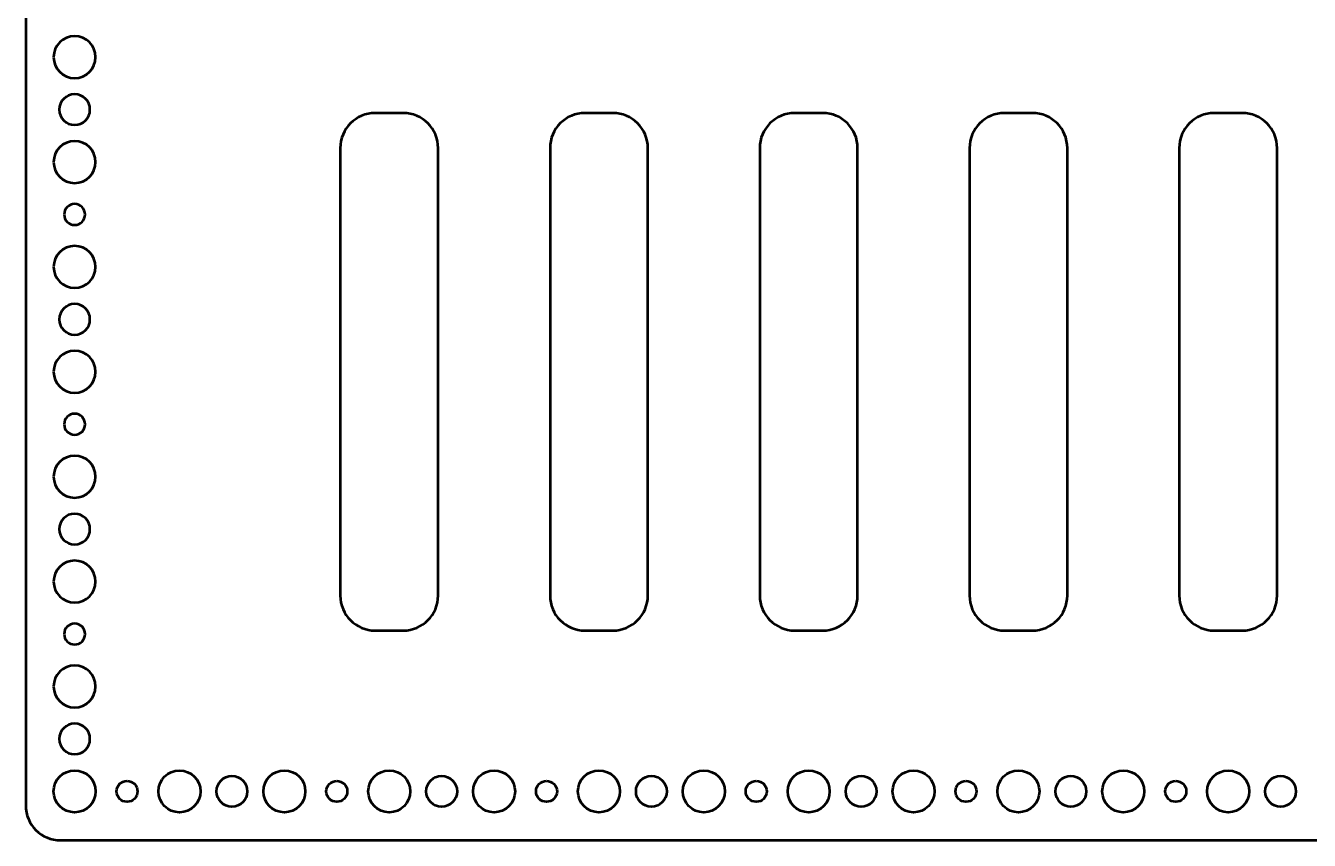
# Model space of a CAD drawing. Header units: centimetres. Extents: x -16.4 to 16.4, y -25.4 to 23.9.
# Drawn here: x -16.45 to 1.91, y 0.05 to 11.7 of the extents above; entities that cross this region are included whole.
import ezdxf

# ---------------------------------------------------------------- set-up
doc = ezdxf.new("R2010")
doc.units = ezdxf.units.CM
doc.header["$MEASUREMENT"] = 0
doc.layers.add('Layer 1', color=7, linetype='Continuous')

msp = doc.modelspace()

# ---------------------------------------------------------------- linework, layer by layer
at = {"layer": 'Layer 1', "lineweight": 53}
for centre, major_axis in [((-15.74999, 0.74999), (0, 0.30001)), ((-14.24999, 0.74999), (0, 0.30001)), ((-13.5, 0.75), (0, 0.22)), ((-12.74999, 0.74999), (0, 0.30001)), ((-11.24999, 0.74999), (0, 0.30001)), ((-10.5, 0.75), (0, 0.22)), ((-9.74999, 0.74999), (0, 0.30001)), ((-8.24999, 0.74999), (0, 0.30001)), ((-7.5, 0.75), (0, 0.22)), ((-6.74999, 0.74999), (0, 0.30001)), ((-5.24999, 0.74999), (0, 0.30001)), ((-4.5, 0.75), (0, 0.22)), ((-3.74999, 0.74999), (0, 0.30001)), ((-2.24999, 0.74999), (0, 0.30001)), ((-1.5, 0.75), (0, 0.22)), ((-0.74999, 0.74999), (0, 0.30001)), ((0.75001, 0.74999), (0, 0.30001)), ((1.5, 0.75), (0, 0.22)), ((-15, 0.75), (0, 0.15)), ((-12, 0.75), (0, 0.15)), ((-9, 0.75), (0, 0.15)), ((-6, 0.75), (0, 0.15)), ((-3, 0.75), (0, 0.15)), ((0, 0.75), (0, 0.15))]:
    msp.add_ellipse(centre, major_axis=major_axis, ratio=1, dxfattribs=at)
for points, knots in [([(-16.45, 0.55), (-16.45, 0.55), (-16.45, 12.5), (-16.45, 12.5), (-16.45, 12.5), (-16.45, 12.5), (-14.05, 12.5), (-14.05, 12.5), (-14.05, 12.5), (-13.77386, 12.5), (-13.55, 12.72386), (-13.55, 13), (-13.55, 13), (-13.55, 13), (-13.55, 18.2), (-13.55, 18.2), (-13.55, 18.2), (-13.55, 18.47614), (-13.77386, 18.7), (-14.05, 18.7), (-14.05, 18.7), (-14.05, 18.7), (-16.45, 18.7), (-16.45, 18.7), (-16.45, 18.7), (-16.45, 18.7), (-16.45, 23.45), (-16.45, 23.45), (-16.45, 23.45), (-16.45, 23.72614), (-16.22614, 23.95), (-15.95, 23.95), (-15.95, 23.95), (-15.95, 23.95), (15.95, 23.95), (15.95, 23.95), (15.95, 23.95), (16.22614, 23.95), (16.45, 23.72614), (16.45, 23.45), (16.45, 23.45), (16.45, 23.45), (16.45, 21.7), (16.45, 21.7), (16.45, 21.7), (16.45, 21.7), (14.05, 21.7), (14.05, 21.7), (14.05, 21.7), (13.77386, 21.7), (13.55, 21.47614), (13.55, 21.2), (13.55, 21.2), (13.55, 21.2), (13.55, 14.8), (13.55, 14.8), (13.55, 14.8), (13.55, 14.52386), (13.77386, 14.3), (14.05, 14.3), (14.05, 14.3), (14.05, 14.3), (16.45, 14.3), (16.45, 14.3), (16.45, 14.3), (16.45, 14.3), (16.45, 0.55), (16.45, 0.55), (16.45, 0.55), (16.45, 0.27386), (16.22614, 0.05), (15.95, 0.05), (15.95, 0.05), (15.95, 0.05), (-15.95, 0.05), (-15.95, 0.05), (-15.95, 0.05), (-16.22614, 0.05), (-16.45, 0.27386), (-16.45, 0.55)], [0, 0, 0, 0, 0.04761905, 0.04761905, 0.04761905, 0.04761905, 0.0952381, 0.0952381, 0.0952381, 0.0952381, 0.14285714, 0.14285714, 0.14285714, 0.14285714, 0.19047619, 0.19047619, 0.19047619, 0.19047619, 0.23809524, 0.23809524, 0.23809524, 0.23809524, 0.28571429, 0.28571429, 0.28571429, 0.28571429, 0.33333333, 0.33333333, 0.33333333, 0.33333333, 0.38095238, 0.38095238, 0.38095238, 0.38095238, 0.42857143, 0.42857143, 0.42857143, 0.42857143, 0.47619048, 0.47619048, 0.47619048, 0.47619048, 0.52380952, 0.52380952, 0.52380952, 0.52380952, 0.57142857, 0.57142857, 0.57142857, 0.57142857, 0.61904762, 0.61904762, 0.61904762, 0.61904762, 0.66666667, 0.66666667, 0.66666667, 0.66666667, 0.71428571, 0.71428571, 0.71428571, 0.71428571, 0.76190476, 0.76190476, 0.76190476, 0.76190476, 0.80952381, 0.80952381, 0.80952381, 0.80952381, 0.85714286, 0.85714286, 0.85714286, 0.85714286, 0.9047619, 0.9047619, 0.9047619, 0.9047619, 1, 1, 1, 1]), ([(-16.05, 11.25), (-16.05, 11.41569), (-15.91569, 11.55), (-15.75, 11.55), (-15.75, 11.55), (-15.58431, 11.55), (-15.45, 11.41569), (-15.45, 11.25), (-15.45, 11.25), (-15.45, 11.08431), (-15.58431, 10.95), (-15.75, 10.95), (-15.75, 10.95), (-15.91569, 10.95), (-16.05, 11.08431), (-16.05, 11.25)], [0, 0, 0, 0, 0.2, 0.2, 0.2, 0.2, 0.4, 0.4, 0.4, 0.4, 0.6, 0.6, 0.6, 0.6, 1, 1, 1, 1]), ([(-15.97, 10.5), (-15.97, 10.6215), (-15.8715, 10.72), (-15.75, 10.72), (-15.75, 10.72), (-15.6285, 10.72), (-15.53, 10.6215), (-15.53, 10.5), (-15.53, 10.5), (-15.53, 10.3785), (-15.6285, 10.28), (-15.75, 10.28), (-15.75, 10.28), (-15.8715, 10.28), (-15.97, 10.3785), (-15.97, 10.5)], [0, 0, 0, 0, 0.2, 0.2, 0.2, 0.2, 0.4, 0.4, 0.4, 0.4, 0.6, 0.6, 0.6, 0.6, 1, 1, 1, 1]), ([(-11.95, 3.55), (-11.95, 3.55), (-11.95, 9.95), (-11.95, 9.95), (-11.95, 9.95), (-11.95, 10.22614), (-11.72614, 10.45), (-11.45, 10.45), (-11.45, 10.45), (-11.45, 10.45), (-11.05, 10.45), (-11.05, 10.45), (-11.05, 10.45), (-10.77386, 10.45), (-10.55, 10.22614), (-10.55, 9.95), (-10.55, 9.95), (-10.55, 9.95), (-10.55, 3.55), (-10.55, 3.55), (-10.55, 3.55), (-10.55, 3.27386), (-10.77386, 3.05), (-11.05, 3.05), (-11.05, 3.05), (-11.05, 3.05), (-11.45, 3.05), (-11.45, 3.05), (-11.45, 3.05), (-11.72614, 3.05), (-11.95, 3.27386), (-11.95, 3.55)], [0, 0, 0, 0, 0.11111111, 0.11111111, 0.11111111, 0.11111111, 0.22222222, 0.22222222, 0.22222222, 0.22222222, 0.33333333, 0.33333333, 0.33333333, 0.33333333, 0.44444444, 0.44444444, 0.44444444, 0.44444444, 0.55555556, 0.55555556, 0.55555556, 0.55555556, 0.66666667, 0.66666667, 0.66666667, 0.66666667, 0.77777778, 0.77777778, 0.77777778, 0.77777778, 1, 1, 1, 1]), ([(-8.95, 3.55), (-8.95, 3.55), (-8.95, 9.95), (-8.95, 9.95), (-8.95, 9.95), (-8.95, 10.22614), (-8.72614, 10.45), (-8.45, 10.45), (-8.45, 10.45), (-8.45, 10.45), (-8.05, 10.45), (-8.05, 10.45), (-8.05, 10.45), (-7.77386, 10.45), (-7.55, 10.22614), (-7.55, 9.95), (-7.55, 9.95), (-7.55, 9.95), (-7.55, 3.55), (-7.55, 3.55), (-7.55, 3.55), (-7.55, 3.27386), (-7.77386, 3.05), (-8.05, 3.05), (-8.05, 3.05), (-8.05, 3.05), (-8.45, 3.05), (-8.45, 3.05), (-8.45, 3.05), (-8.72614, 3.05), (-8.95, 3.27386), (-8.95, 3.55)], [0, 0, 0, 0, 0.11111111, 0.11111111, 0.11111111, 0.11111111, 0.22222222, 0.22222222, 0.22222222, 0.22222222, 0.33333333, 0.33333333, 0.33333333, 0.33333333, 0.44444444, 0.44444444, 0.44444444, 0.44444444, 0.55555556, 0.55555556, 0.55555556, 0.55555556, 0.66666667, 0.66666667, 0.66666667, 0.66666667, 0.77777778, 0.77777778, 0.77777778, 0.77777778, 1, 1, 1, 1]), ([(-5.95, 3.55), (-5.95, 3.55), (-5.95, 9.95), (-5.95, 9.95), (-5.95, 9.95), (-5.95, 10.22614), (-5.72614, 10.45), (-5.45, 10.45), (-5.45, 10.45), (-5.45, 10.45), (-5.05, 10.45), (-5.05, 10.45), (-5.05, 10.45), (-4.77386, 10.45), (-4.55, 10.22614), (-4.55, 9.95), (-4.55, 9.95), (-4.55, 9.95), (-4.55, 3.55), (-4.55, 3.55), (-4.55, 3.55), (-4.55, 3.27386), (-4.77386, 3.05), (-5.05, 3.05), (-5.05, 3.05), (-5.05, 3.05), (-5.45, 3.05), (-5.45, 3.05), (-5.45, 3.05), (-5.72614, 3.05), (-5.95, 3.27386), (-5.95, 3.55)], [0, 0, 0, 0, 0.11111111, 0.11111111, 0.11111111, 0.11111111, 0.22222222, 0.22222222, 0.22222222, 0.22222222, 0.33333333, 0.33333333, 0.33333333, 0.33333333, 0.44444444, 0.44444444, 0.44444444, 0.44444444, 0.55555556, 0.55555556, 0.55555556, 0.55555556, 0.66666667, 0.66666667, 0.66666667, 0.66666667, 0.77777778, 0.77777778, 0.77777778, 0.77777778, 1, 1, 1, 1]), ([(-2.95, 3.55), (-2.95, 3.55), (-2.95, 9.95), (-2.95, 9.95), (-2.95, 9.95), (-2.95, 10.22614), (-2.72614, 10.45), (-2.45, 10.45), (-2.45, 10.45), (-2.45, 10.45), (-2.05, 10.45), (-2.05, 10.45), (-2.05, 10.45), (-1.77386, 10.45), (-1.55, 10.22614), (-1.55, 9.95), (-1.55, 9.95), (-1.55, 9.95), (-1.55, 3.55), (-1.55, 3.55), (-1.55, 3.55), (-1.55, 3.27386), (-1.77386, 3.05), (-2.05, 3.05), (-2.05, 3.05), (-2.05, 3.05), (-2.45, 3.05), (-2.45, 3.05), (-2.45, 3.05), (-2.72614, 3.05), (-2.95, 3.27386), (-2.95, 3.55)], [0, 0, 0, 0, 0.11111111, 0.11111111, 0.11111111, 0.11111111, 0.22222222, 0.22222222, 0.22222222, 0.22222222, 0.33333333, 0.33333333, 0.33333333, 0.33333333, 0.44444444, 0.44444444, 0.44444444, 0.44444444, 0.55555556, 0.55555556, 0.55555556, 0.55555556, 0.66666667, 0.66666667, 0.66666667, 0.66666667, 0.77777778, 0.77777778, 0.77777778, 0.77777778, 1, 1, 1, 1]), ([(0.05, 3.55), (0.05, 3.55), (0.05, 9.95), (0.05, 9.95), (0.05, 9.95), (0.05, 10.22614), (0.27386, 10.45), (0.55, 10.45), (0.55, 10.45), (0.55, 10.45), (0.95, 10.45), (0.95, 10.45), (0.95, 10.45), (1.22614, 10.45), (1.45, 10.22614), (1.45, 9.95), (1.45, 9.95), (1.45, 9.95), (1.45, 3.55), (1.45, 3.55), (1.45, 3.55), (1.45, 3.27386), (1.22614, 3.05), (0.95, 3.05), (0.95, 3.05), (0.95, 3.05), (0.55, 3.05), (0.55, 3.05), (0.55, 3.05), (0.27386, 3.05), (0.05, 3.27386), (0.05, 3.55)], [0, 0, 0, 0, 0.11111111, 0.11111111, 0.11111111, 0.11111111, 0.22222222, 0.22222222, 0.22222222, 0.22222222, 0.33333333, 0.33333333, 0.33333333, 0.33333333, 0.44444444, 0.44444444, 0.44444444, 0.44444444, 0.55555556, 0.55555556, 0.55555556, 0.55555556, 0.66666667, 0.66666667, 0.66666667, 0.66666667, 0.77777778, 0.77777778, 0.77777778, 0.77777778, 1, 1, 1, 1]), ([(-16.05, 9.75), (-16.05, 9.91569), (-15.91569, 10.05), (-15.75, 10.05), (-15.75, 10.05), (-15.58431, 10.05), (-15.45, 9.91569), (-15.45, 9.75), (-15.45, 9.75), (-15.45, 9.58431), (-15.58431, 9.45), (-15.75, 9.45), (-15.75, 9.45), (-15.91569, 9.45), (-16.05, 9.58431), (-16.05, 9.75)], [0, 0, 0, 0, 0.2, 0.2, 0.2, 0.2, 0.4, 0.4, 0.4, 0.4, 0.6, 0.6, 0.6, 0.6, 1, 1, 1, 1]), ([(-15.9, 9), (-15.9, 9.08284), (-15.83284, 9.15), (-15.75, 9.15), (-15.75, 9.15), (-15.66716, 9.15), (-15.6, 9.08284), (-15.6, 9), (-15.6, 9), (-15.6, 8.91716), (-15.66716, 8.85), (-15.75, 8.85), (-15.75, 8.85), (-15.83284, 8.85), (-15.9, 8.91716), (-15.9, 9)], [0, 0, 0, 0, 0.2, 0.2, 0.2, 0.2, 0.4, 0.4, 0.4, 0.4, 0.6, 0.6, 0.6, 0.6, 1, 1, 1, 1]), ([(-16.05, 8.25), (-16.05, 8.41569), (-15.91569, 8.55), (-15.75, 8.55), (-15.75, 8.55), (-15.58431, 8.55), (-15.45, 8.41569), (-15.45, 8.25), (-15.45, 8.25), (-15.45, 8.08431), (-15.58431, 7.95), (-15.75, 7.95), (-15.75, 7.95), (-15.91569, 7.95), (-16.05, 8.08431), (-16.05, 8.25)], [0, 0, 0, 0, 0.2, 0.2, 0.2, 0.2, 0.4, 0.4, 0.4, 0.4, 0.6, 0.6, 0.6, 0.6, 1, 1, 1, 1]), ([(-15.97, 7.5), (-15.97, 7.6215), (-15.8715, 7.72), (-15.75, 7.72), (-15.75, 7.72), (-15.6285, 7.72), (-15.53, 7.6215), (-15.53, 7.5), (-15.53, 7.5), (-15.53, 7.3785), (-15.6285, 7.28), (-15.75, 7.28), (-15.75, 7.28), (-15.8715, 7.28), (-15.97, 7.3785), (-15.97, 7.5)], [0, 0, 0, 0, 0.2, 0.2, 0.2, 0.2, 0.4, 0.4, 0.4, 0.4, 0.6, 0.6, 0.6, 0.6, 1, 1, 1, 1]), ([(-16.05, 6.75), (-16.05, 6.91569), (-15.91569, 7.05), (-15.75, 7.05), (-15.75, 7.05), (-15.58431, 7.05), (-15.45, 6.91569), (-15.45, 6.75), (-15.45, 6.75), (-15.45, 6.58431), (-15.58431, 6.45), (-15.75, 6.45), (-15.75, 6.45), (-15.91569, 6.45), (-16.05, 6.58431), (-16.05, 6.75)], [0, 0, 0, 0, 0.2, 0.2, 0.2, 0.2, 0.4, 0.4, 0.4, 0.4, 0.6, 0.6, 0.6, 0.6, 1, 1, 1, 1]), ([(-15.9, 6), (-15.9, 6.08284), (-15.83284, 6.15), (-15.75, 6.15), (-15.75, 6.15), (-15.66716, 6.15), (-15.6, 6.08284), (-15.6, 6), (-15.6, 6), (-15.6, 5.91716), (-15.66716, 5.85), (-15.75, 5.85), (-15.75, 5.85), (-15.83284, 5.85), (-15.9, 5.91716), (-15.9, 6)], [0, 0, 0, 0, 0.2, 0.2, 0.2, 0.2, 0.4, 0.4, 0.4, 0.4, 0.6, 0.6, 0.6, 0.6, 1, 1, 1, 1]), ([(-16.05, 5.25), (-16.05, 5.41569), (-15.91569, 5.55), (-15.75, 5.55), (-15.75, 5.55), (-15.58431, 5.55), (-15.45, 5.41569), (-15.45, 5.25), (-15.45, 5.25), (-15.45, 5.08431), (-15.58431, 4.95), (-15.75, 4.95), (-15.75, 4.95), (-15.91569, 4.95), (-16.05, 5.08431), (-16.05, 5.25)], [0, 0, 0, 0, 0.2, 0.2, 0.2, 0.2, 0.4, 0.4, 0.4, 0.4, 0.6, 0.6, 0.6, 0.6, 1, 1, 1, 1]), ([(-15.97, 4.5), (-15.97, 4.6215), (-15.8715, 4.72), (-15.75, 4.72), (-15.75, 4.72), (-15.6285, 4.72), (-15.53, 4.6215), (-15.53, 4.5), (-15.53, 4.5), (-15.53, 4.3785), (-15.6285, 4.28), (-15.75, 4.28), (-15.75, 4.28), (-15.8715, 4.28), (-15.97, 4.3785), (-15.97, 4.5)], [0, 0, 0, 0, 0.2, 0.2, 0.2, 0.2, 0.4, 0.4, 0.4, 0.4, 0.6, 0.6, 0.6, 0.6, 1, 1, 1, 1]), ([(-16.05, 3.75), (-16.05, 3.91569), (-15.91569, 4.05), (-15.75, 4.05), (-15.75, 4.05), (-15.58431, 4.05), (-15.45, 3.91569), (-15.45, 3.75), (-15.45, 3.75), (-15.45, 3.58431), (-15.58431, 3.45), (-15.75, 3.45), (-15.75, 3.45), (-15.91569, 3.45), (-16.05, 3.58431), (-16.05, 3.75)], [0, 0, 0, 0, 0.2, 0.2, 0.2, 0.2, 0.4, 0.4, 0.4, 0.4, 0.6, 0.6, 0.6, 0.6, 1, 1, 1, 1]), ([(-15.9, 3), (-15.9, 3.08284), (-15.83284, 3.15), (-15.75, 3.15), (-15.75, 3.15), (-15.66716, 3.15), (-15.6, 3.08284), (-15.6, 3), (-15.6, 3), (-15.6, 2.91716), (-15.66716, 2.85), (-15.75, 2.85), (-15.75, 2.85), (-15.83284, 2.85), (-15.9, 2.91716), (-15.9, 3)], [0, 0, 0, 0, 0.2, 0.2, 0.2, 0.2, 0.4, 0.4, 0.4, 0.4, 0.6, 0.6, 0.6, 0.6, 1, 1, 1, 1]), ([(-16.05, 2.25), (-16.05, 2.41569), (-15.91569, 2.55), (-15.75, 2.55), (-15.75, 2.55), (-15.58431, 2.55), (-15.45, 2.41569), (-15.45, 2.25), (-15.45, 2.25), (-15.45, 2.08431), (-15.58431, 1.95), (-15.75, 1.95), (-15.75, 1.95), (-15.91569, 1.95), (-16.05, 2.08431), (-16.05, 2.25)], [0, 0, 0, 0, 0.2, 0.2, 0.2, 0.2, 0.4, 0.4, 0.4, 0.4, 0.6, 0.6, 0.6, 0.6, 1, 1, 1, 1]), ([(-15.97, 1.5), (-15.97, 1.6215), (-15.8715, 1.72), (-15.75, 1.72), (-15.75, 1.72), (-15.6285, 1.72), (-15.53, 1.6215), (-15.53, 1.5), (-15.53, 1.5), (-15.53, 1.3785), (-15.6285, 1.28), (-15.75, 1.28), (-15.75, 1.28), (-15.8715, 1.28), (-15.97, 1.3785), (-15.97, 1.5)], [0, 0, 0, 0, 0.2, 0.2, 0.2, 0.2, 0.4, 0.4, 0.4, 0.4, 0.6, 0.6, 0.6, 0.6, 1, 1, 1, 1])]:
    msp.add_open_spline(points, degree=3, knots=knots, dxfattribs=at)

doc.saveas('drawing.dxf')
